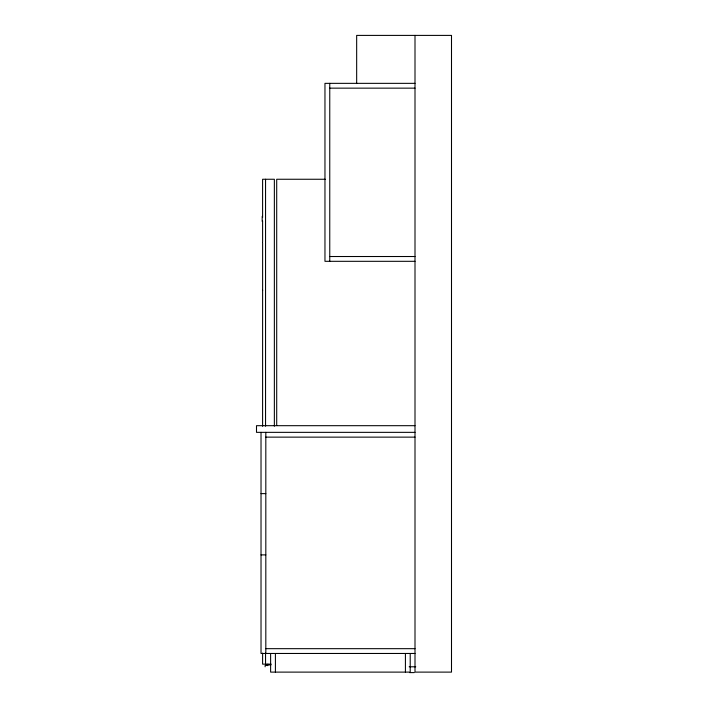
<?xml version="1.0" encoding="UTF-8"?>
<svg xmlns="http://www.w3.org/2000/svg" width="708" height="708" viewBox="0 0 708 708"><rect width="100%" height="100%" fill="white"/><g stroke="black" fill="none" stroke-linecap="round" stroke-linejoin="round"><path stroke-width="1.06" d="M262.615 290.227L262.597 426.278M262.615 290.554L262.624 242.941M415.003 83.349L324.963 83.349L324.963 261.314L415.003 261.314M329.76 88.146L415.003 88.146M325.264 179.257L276.704 179.257L276.704 425.455M329.76 256.517L415.003 256.517M415.003 425.685L256.5 425.685L256.5 432.349L415.003 432.349M265.819 437.137L415.003 437.137M261.022 493.618L265.819 493.618M261.022 554.895L265.819 554.895M265.819 648.67L415.003 648.67M415.003 653.466L261.022 653.466L261.022 432.349M271.129 664.139L262.597 664.139L262.624 653.103M270.952 664.9L267.438 664.9L267.438 665.653M267.757 665.467L265.128 665.467L265.128 666.794M409.153 666.794L415.764 666.794M409.596 672.6L414.242 672.6M262.615 242.269L262.597 220.825M415.003 35.4L415.003 672.113L451.5 672.113L451.5 35.4L356.664 35.4L356.664 83.588M410.215 653.466L410.215 672.113L270.615 672.113L270.615 653.466M405.419 653.466L405.419 672.113M329.76 83.349L329.76 261.314M275.412 653.466L275.412 672.113M274.359 426.207L274.359 179.257L262.597 179.257L262.597 217.542M267.907 664.139L267.907 664.9M265.819 432.349L265.819 653.466M265.695 664.139L265.695 665.467M265.553 179.257L265.553 426.207M265.553 653.174L265.553 664.139M262.208 216.365L262.208 221.427"/></g></svg>
